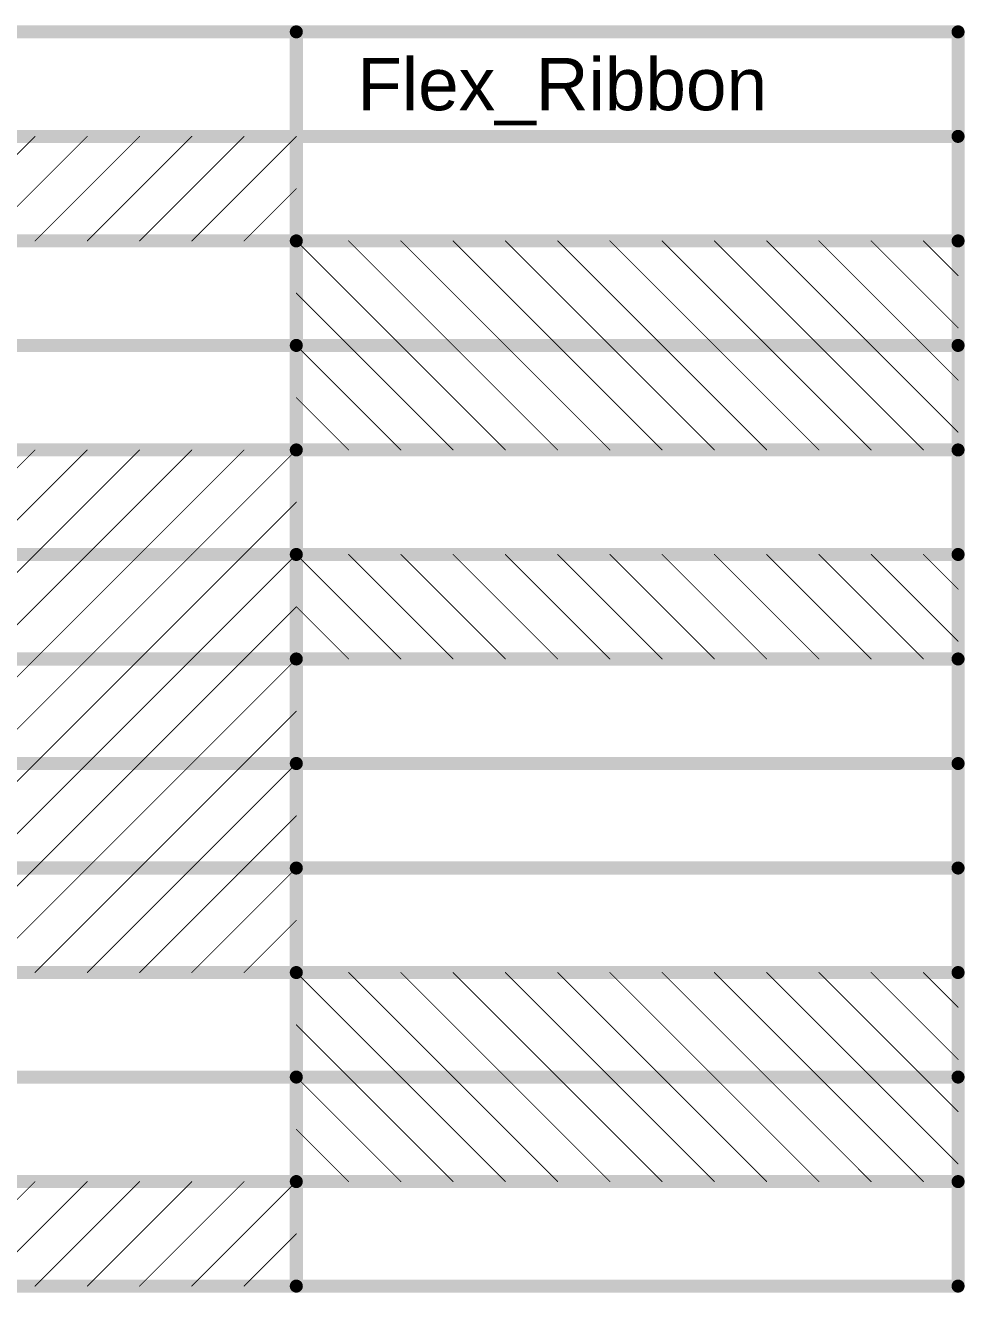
# Model space of a CAD drawing. Header units: inches. Extents: x -4.2 to 12.6, y -6.1 to 3.
# Drawn here: x 11.515 to 12.593, y 0.784 to 2.239 of the extents above; entities that cross this region are included whole.
import ezdxf

# ---------------------------------------------------------------- set-up
doc = ezdxf.new("R2010")
doc.units = ezdxf.units.IN
doc.header["$MEASUREMENT"] = 0
doc.layers.add('Dimension', color=6, linetype='Continuous')
doc.styles.add('Arial', font='', dxfattribs={"height": 0.2})
doc.styles.get('Arial').set_extended_font_data('Arial')

msp = doc.modelspace()

# ---------------------------------------------------------------- linework, layer by layer
at = {"layer": 'Dimension'}
for points, const_width in [([(6.6676, 2.2313), (12.586, 2.2313)], 0.015), ([(11.8262, 0.7913), (11.8262, 2.2313)], 0.015), ([(12.586, 0.7913), (12.586, 2.2313)], 0.015), ([(6.6676, 2.1113), (12.586, 2.1113)], 0.015), ([(11.4062, 1.9913), (11.5262, 2.1113)], 0.001), ([(11.4662, 1.9913), (11.5862, 2.1113)], 0.001), ([(11.5262, 1.9913), (11.6462, 2.1113)], 0.001), ([(11.5862, 1.9913), (11.7062, 2.1113)], 0.001), ([(11.6462, 1.9913), (11.7662, 2.1113)], 0.001), ([(11.7062, 1.9913), (11.8262, 2.1113)], 0.001), ([(11.7662, 1.9913), (11.8262, 2.0513)], 0.001), ([(10.8465, 1.9913), (11.8262, 1.9913)], 0.015), ([(11.8262, 1.9913), (12.586, 1.9913)], 0.015), ([(11.8262, 1.9913), (11.9462, 1.8713)], 0.001), ([(11.8862, 1.9913), (12.0062, 1.8713)], 0.001), ([(11.9462, 1.9913), (12.0662, 1.8713)], 0.001), ([(12.0062, 1.9913), (12.1262, 1.8713)], 0.001), ([(12.0662, 1.9913), (12.1862, 1.8713)], 0.001), ([(12.1262, 1.9913), (12.2462, 1.8713)], 0.001), ([(12.1862, 1.9913), (12.3062, 1.8713)], 0.001), ([(12.2462, 1.9913), (12.3662, 1.8713)], 0.001), ([(12.3062, 1.9913), (12.4262, 1.8713)], 0.001), ([(12.3662, 1.9913), (12.4862, 1.8713)], 0.001), ([(12.4262, 1.9913), (12.5462, 1.8713)], 0.001), ([(12.4862, 1.9913), (12.586, 1.8915)], 0.001), ([(12.5462, 1.9913), (12.586, 1.9515)], 0.001), ([(11.8262, 1.9313), (11.8862, 1.8713)], 0.001), ([(10.8465, 1.8713), (11.8262, 1.8713)], 0.015), ([(11.8262, 1.8713), (12.586, 1.8713)], 0.015), ([(11.8262, 1.8713), (11.9462, 1.7513)], 0.001), ([(11.8862, 1.8713), (12.0062, 1.7513)], 0.001), ([(11.9462, 1.8713), (12.0662, 1.7513)], 0.001), ([(12.0062, 1.8713), (12.1262, 1.7513)], 0.001), ([(12.0662, 1.8713), (12.1862, 1.7513)], 0.001), ([(12.1262, 1.8713), (12.2462, 1.7513)], 0.001), ([(12.1862, 1.8713), (12.3062, 1.7513)], 0.001), ([(12.2462, 1.8713), (12.3662, 1.7513)], 0.001), ([(12.3062, 1.8713), (12.4262, 1.7513)], 0.001), ([(12.3662, 1.8713), (12.4862, 1.7513)], 0.001), ([(12.4262, 1.8713), (12.5462, 1.7513)], 0.001), ([(12.4862, 1.8713), (12.586, 1.7715)], 0.001), ([(12.5462, 1.8713), (12.586, 1.8315)], 0.001), ([(11.8262, 1.8113), (11.8862, 1.7513)], 0.001), ([(10.8465, 1.7513), (11.8262, 1.7513)], 0.015), ([(11.4062, 1.6313), (11.5262, 1.7513)], 0.001), ([(11.4662, 1.6313), (11.5862, 1.7513)], 0.001), ([(11.5262, 1.6313), (11.6462, 1.7513)], 0.001), ([(11.5862, 1.6313), (11.7062, 1.7513)], 0.001), ([(11.6462, 1.6313), (11.7662, 1.7513)], 0.001), ([(11.7062, 1.6313), (11.8262, 1.7513)], 0.001), ([(11.8262, 1.7513), (12.586, 1.7513)], 0.015), ([(11.7662, 1.6313), (11.8262, 1.6913)], 0.001), ([(10.8465, 1.6313), (11.8262, 1.6313)], 0.015), ([(11.4062, 1.5113), (11.5262, 1.6313)], 0.001), ([(11.4662, 1.5113), (11.5862, 1.6313)], 0.001), ([(11.5262, 1.5113), (11.6462, 1.6313)], 0.001), ([(11.5862, 1.5113), (11.7062, 1.6313)], 0.001), ([(11.6462, 1.5113), (11.7662, 1.6313)], 0.001), ([(11.7062, 1.5113), (11.8262, 1.6313)], 0.001), ([(11.8262, 1.6313), (12.586, 1.6313)], 0.015), ([(11.8262, 1.6313), (11.9462, 1.5113)], 0.001), ([(11.8862, 1.6313), (12.0062, 1.5113)], 0.001), ([(11.9462, 1.6313), (12.0662, 1.5113)], 0.001), ([(12.0062, 1.6313), (12.1262, 1.5113)], 0.001), ([(12.0662, 1.6313), (12.1862, 1.5113)], 0.001), ([(12.1262, 1.6313), (12.2462, 1.5113)], 0.001), ([(12.1862, 1.6313), (12.3062, 1.5113)], 0.001), ([(12.2462, 1.6313), (12.3662, 1.5113)], 0.001), ([(12.3062, 1.6313), (12.4262, 1.5113)], 0.001), ([(12.3662, 1.6313), (12.4862, 1.5113)], 0.001), ([(12.4262, 1.6313), (12.5462, 1.5113)], 0.001), ([(12.4862, 1.6313), (12.586, 1.5315)], 0.001), ([(12.5462, 1.6313), (12.586, 1.5915)], 0.001), ([(11.7662, 1.5113), (11.8262, 1.5713)], 0.001), ([(11.8262, 1.5713), (11.8862, 1.5113)], 0.001), ([(10.8465, 1.5113), (11.8262, 1.5113)], 0.015), ([(11.8262, 1.5113), (12.586, 1.5113)], 0.015), ([(11.4062, 1.3913), (11.5262, 1.5113)], 0.001), ([(11.4662, 1.3913), (11.5862, 1.5113)], 0.001), ([(11.5262, 1.3913), (11.6462, 1.5113)], 0.001), ([(11.5862, 1.3913), (11.7062, 1.5113)], 0.001), ([(11.6462, 1.3913), (11.7662, 1.5113)], 0.001), ([(11.7062, 1.3913), (11.8262, 1.5113)], 0.001), ([(11.7662, 1.3913), (11.8262, 1.4513)], 0.001), ([(10.8465, 1.3913), (11.8262, 1.3913)], 0.015), ([(11.8262, 1.3913), (12.586, 1.3913)], 0.015), ([(11.4062, 1.2713), (11.5262, 1.3913)], 0.001), ([(11.4662, 1.2713), (11.5862, 1.3913)], 0.001), ([(11.5262, 1.2713), (11.6462, 1.3913)], 0.001), ([(11.5862, 1.2713), (11.7062, 1.3913)], 0.001), ([(11.6462, 1.2713), (11.7662, 1.3913)], 0.001), ([(11.7062, 1.2713), (11.8262, 1.3913)], 0.001), ([(11.7662, 1.2713), (11.8262, 1.3313)], 0.001), ([(10.8465, 1.2713), (11.8262, 1.2713)], 0.015), ([(11.4062, 1.1513), (11.5262, 1.2713)], 0.001), ([(11.4662, 1.1513), (11.5862, 1.2713)], 0.001), ([(11.5262, 1.1513), (11.6462, 1.2713)], 0.001), ([(11.5862, 1.1513), (11.7062, 1.2713)], 0.001), ([(11.6462, 1.1513), (11.7662, 1.2713)], 0.001), ([(11.7062, 1.1513), (11.8262, 1.2713)], 0.001), ([(11.8262, 1.2713), (12.586, 1.2713)], 0.015), ([(11.7662, 1.1513), (11.8262, 1.2113)], 0.001), ([(10.8465, 1.1513), (11.8262, 1.1513)], 0.015), ([(11.8262, 1.1513), (12.586, 1.1513)], 0.015), ([(11.8262, 1.1513), (11.9462, 1.0313)], 0.001), ([(11.8862, 1.1513), (12.0062, 1.0313)], 0.001), ([(11.9462, 1.1513), (12.0662, 1.0313)], 0.001), ([(12.0062, 1.1513), (12.1262, 1.0313)], 0.001), ([(12.0662, 1.1513), (12.1862, 1.0313)], 0.001), ([(12.1262, 1.1513), (12.2462, 1.0313)], 0.001), ([(12.1862, 1.1513), (12.3062, 1.0313)], 0.001), ([(12.2462, 1.1513), (12.3662, 1.0313)], 0.001), ([(12.3062, 1.1513), (12.4262, 1.0313)], 0.001), ([(12.3662, 1.1513), (12.4862, 1.0313)], 0.001), ([(12.4262, 1.1513), (12.5462, 1.0313)], 0.001), ([(12.4862, 1.1513), (12.586, 1.0515)], 0.001), ([(12.5462, 1.1513), (12.586, 1.1115)], 0.001), ([(11.8262, 1.0913), (11.8862, 1.0313)], 0.001), ([(10.8465, 1.0313), (11.8262, 1.0313)], 0.015), ([(11.8262, 1.0313), (12.586, 1.0313)], 0.015), ([(11.8262, 1.0313), (11.9462, 0.9113)], 0.001), ([(11.8862, 1.0313), (12.0062, 0.9113)], 0.001), ([(11.9462, 1.0313), (12.0662, 0.9113)], 0.001), ([(12.0062, 1.0313), (12.1262, 0.9113)], 0.001), ([(12.0662, 1.0313), (12.1862, 0.9113)], 0.001), ([(12.1262, 1.0313), (12.2462, 0.9113)], 0.001), ([(12.1862, 1.0313), (12.3062, 0.9113)], 0.001), ([(12.2462, 1.0313), (12.3662, 0.9113)], 0.001), ([(12.3062, 1.0313), (12.4262, 0.9113)], 0.001), ([(12.3662, 1.0313), (12.4862, 0.9113)], 0.001), ([(12.4262, 1.0313), (12.5462, 0.9113)], 0.001), ([(12.4862, 1.0313), (12.586, 0.9315)], 0.001), ([(12.5462, 1.0313), (12.586, 0.9915)], 0.001), ([(11.8262, 0.9713), (11.8862, 0.9113)], 0.001), ([(10.8465, 0.9113), (11.8262, 0.9113)], 0.015), ([(11.8262, 0.9113), (12.586, 0.9113)], 0.015), ([(11.4062, 0.7913), (11.5262, 0.9113)], 0.001), ([(11.4662, 0.7913), (11.5862, 0.9113)], 0.001), ([(11.5262, 0.7913), (11.6462, 0.9113)], 0.001), ([(11.5862, 0.7913), (11.7062, 0.9113)], 0.001), ([(11.6462, 0.7913), (11.7662, 0.9113)], 0.001), ([(11.7062, 0.7913), (11.8262, 0.9113)], 0.001), ([(11.7662, 0.7913), (11.8262, 0.8513)], 0.001), ([(10.8465, 0.7913), (11.8262, 0.7913)], 0.015), ([(11.8262, 0.7913), (12.586, 0.7913)], 0.015)]:
    msp.add_lwpolyline(points, dxfattribs=dict(at, const_width=const_width))
for points, const_width in [([(11.8224, 2.2313, 1), (11.8299, 2.2313, 1)], 0.0075), ([(12.5822, 2.2313, 1), (12.5897, 2.2313, 1)], 0.0075), ([(12.5822, 2.2313, 1), (12.5897, 2.2313, 1)], 0.0075), ([(11.5259, 2.1113, 1), (11.5264, 2.1113, 1)], 0.0005), ([(11.5859, 2.1113, 1), (11.5864, 2.1113, 1)], 0.0005), ([(11.6459, 2.1113, 1), (11.6464, 2.1113, 1)], 0.0005), ([(11.7059, 2.1113, 1), (11.7064, 2.1113, 1)], 0.0005), ([(11.7659, 2.1113, 1), (11.7664, 2.1113, 1)], 0.0005), ([(11.8259, 2.1113, 1), (11.8264, 2.1113, 1)], 0.0005), ([(12.5822, 2.1113, 1), (12.5897, 2.1113, 1)], 0.0075), ([(11.8259, 2.0513, 1), (11.8264, 2.0513, 1)], 0.0005), ([(11.8224, 1.9913, 1), (11.8299, 1.9913, 1)], 0.0075), ([(11.8224, 1.9913, 1), (11.8299, 1.9913, 1)], 0.0075), ([(12.5822, 1.9913, 1), (12.5897, 1.9913, 1)], 0.0075), ([(11.5259, 1.9913, 1), (11.5264, 1.9913, 1)], 0.0005), ([(11.5859, 1.9913, 1), (11.5864, 1.9913, 1)], 0.0005), ([(11.6459, 1.9913, 1), (11.6464, 1.9913, 1)], 0.0005), ([(11.7059, 1.9913, 1), (11.7064, 1.9913, 1)], 0.0005), ([(11.7659, 1.9913, 1), (11.7664, 1.9913, 1)], 0.0005), ([(11.8259, 1.9913, 1), (11.8264, 1.9913, 1)], 0.0005), ([(11.8859, 1.9913, 1), (11.8864, 1.9913, 1)], 0.0005), ([(11.9459, 1.9913, 1), (11.9464, 1.9913, 1)], 0.0005), ([(12.0059, 1.9913, 1), (12.0064, 1.9913, 1)], 0.0005), ([(12.0659, 1.9913, 1), (12.0664, 1.9913, 1)], 0.0005), ([(12.1259, 1.9913, 1), (12.1264, 1.9913, 1)], 0.0005), ([(12.1859, 1.9913, 1), (12.1864, 1.9913, 1)], 0.0005), ([(12.2459, 1.9913, 1), (12.2464, 1.9913, 1)], 0.0005), ([(12.3059, 1.9913, 1), (12.3064, 1.9913, 1)], 0.0005), ([(12.3659, 1.9913, 1), (12.3664, 1.9913, 1)], 0.0005), ([(12.4259, 1.9913, 1), (12.4264, 1.9913, 1)], 0.0005), ([(12.4859, 1.9913, 1), (12.4864, 1.9913, 1)], 0.0005), ([(12.5459, 1.9913, 1), (12.5464, 1.9913, 1)], 0.0005), ([(12.5857, 1.9515, 1), (12.5862, 1.9515, 1)], 0.0005), ([(11.8259, 1.9313, 1), (11.8264, 1.9313, 1)], 0.0005), ([(12.5857, 1.8915, 1), (12.5862, 1.8915, 1)], 0.0005), ([(11.8224, 1.8713, 1), (11.8299, 1.8713, 1)], 0.0075), ([(11.8224, 1.8713, 1), (11.8299, 1.8713, 1)], 0.0075), ([(12.5822, 1.8713, 1), (12.5897, 1.8713, 1)], 0.0075), ([(11.8259, 1.8713, 1), (11.8264, 1.8713, 1)], 0.0005), ([(11.8859, 1.8713, 1), (11.8864, 1.8713, 1)], 0.0005), ([(11.8859, 1.8713, 1), (11.8864, 1.8713, 1)], 0.0005), ([(11.9459, 1.8713, 1), (11.9464, 1.8713, 1)], 0.0005), ([(11.9459, 1.8713, 1), (11.9464, 1.8713, 1)], 0.0005), ([(12.0059, 1.8713, 1), (12.0064, 1.8713, 1)], 0.0005), ([(12.0059, 1.8713, 1), (12.0064, 1.8713, 1)], 0.0005), ([(12.0659, 1.8713, 1), (12.0664, 1.8713, 1)], 0.0005), ([(12.0659, 1.8713, 1), (12.0664, 1.8713, 1)], 0.0005), ([(12.1259, 1.8713, 1), (12.1264, 1.8713, 1)], 0.0005), ([(12.1259, 1.8713, 1), (12.1264, 1.8713, 1)], 0.0005), ([(12.1859, 1.8713, 1), (12.1864, 1.8713, 1)], 0.0005), ([(12.1859, 1.8713, 1), (12.1864, 1.8713, 1)], 0.0005), ([(12.2459, 1.8713, 1), (12.2464, 1.8713, 1)], 0.0005), ([(12.2459, 1.8713, 1), (12.2464, 1.8713, 1)], 0.0005), ([(12.3059, 1.8713, 1), (12.3064, 1.8713, 1)], 0.0005), ([(12.3059, 1.8713, 1), (12.3064, 1.8713, 1)], 0.0005), ([(12.3659, 1.8713, 1), (12.3664, 1.8713, 1)], 0.0005), ([(12.3659, 1.8713, 1), (12.3664, 1.8713, 1)], 0.0005), ([(12.4259, 1.8713, 1), (12.4264, 1.8713, 1)], 0.0005), ([(12.4259, 1.8713, 1), (12.4264, 1.8713, 1)], 0.0005), ([(12.4859, 1.8713, 1), (12.4864, 1.8713, 1)], 0.0005), ([(12.4859, 1.8713, 1), (12.4864, 1.8713, 1)], 0.0005), ([(12.5459, 1.8713, 1), (12.5464, 1.8713, 1)], 0.0005), ([(12.5459, 1.8713, 1), (12.5464, 1.8713, 1)], 0.0005), ([(12.5857, 1.8315, 1), (12.5862, 1.8315, 1)], 0.0005), ([(11.8259, 1.8113, 1), (11.8264, 1.8113, 1)], 0.0005), ([(12.5857, 1.7715, 1), (12.5862, 1.7715, 1)], 0.0005), ([(11.5259, 1.7513, 1), (11.5264, 1.7513, 1)], 0.0005), ([(11.5859, 1.7513, 1), (11.5864, 1.7513, 1)], 0.0005), ([(11.6459, 1.7513, 1), (11.6464, 1.7513, 1)], 0.0005), ([(11.7059, 1.7513, 1), (11.7064, 1.7513, 1)], 0.0005), ([(11.7659, 1.7513, 1), (11.7664, 1.7513, 1)], 0.0005), ([(11.8224, 1.7513, 1), (11.8299, 1.7513, 1)], 0.0075), ([(11.8224, 1.7513, 1), (11.8299, 1.7513, 1)], 0.0075), ([(11.8259, 1.7513, 1), (11.8264, 1.7513, 1)], 0.0005), ([(11.8859, 1.7513, 1), (11.8864, 1.7513, 1)], 0.0005), ([(11.9459, 1.7513, 1), (11.9464, 1.7513, 1)], 0.0005), ([(12.0059, 1.7513, 1), (12.0064, 1.7513, 1)], 0.0005), ([(12.0659, 1.7513, 1), (12.0664, 1.7513, 1)], 0.0005), ([(12.1259, 1.7513, 1), (12.1264, 1.7513, 1)], 0.0005), ([(12.1859, 1.7513, 1), (12.1864, 1.7513, 1)], 0.0005), ([(12.2459, 1.7513, 1), (12.2464, 1.7513, 1)], 0.0005), ([(12.3059, 1.7513, 1), (12.3064, 1.7513, 1)], 0.0005), ([(12.3659, 1.7513, 1), (12.3664, 1.7513, 1)], 0.0005), ([(12.4259, 1.7513, 1), (12.4264, 1.7513, 1)], 0.0005), ([(12.4859, 1.7513, 1), (12.4864, 1.7513, 1)], 0.0005), ([(12.5459, 1.7513, 1), (12.5464, 1.7513, 1)], 0.0005), ([(12.5822, 1.7513, 1), (12.5897, 1.7513, 1)], 0.0075), ([(11.8259, 1.6913, 1), (11.8264, 1.6913, 1)], 0.0005), ([(11.5259, 1.6313, 1), (11.5264, 1.6313, 1)], 0.0005), ([(11.5259, 1.6313, 1), (11.5264, 1.6313, 1)], 0.0005), ([(11.5859, 1.6313, 1), (11.5864, 1.6313, 1)], 0.0005), ([(11.5859, 1.6313, 1), (11.5864, 1.6313, 1)], 0.0005), ([(11.6459, 1.6313, 1), (11.6464, 1.6313, 1)], 0.0005), ([(11.6459, 1.6313, 1), (11.6464, 1.6313, 1)], 0.0005), ([(11.7059, 1.6313, 1), (11.7064, 1.6313, 1)], 0.0005), ([(11.7059, 1.6313, 1), (11.7064, 1.6313, 1)], 0.0005), ([(11.7659, 1.6313, 1), (11.7664, 1.6313, 1)], 0.0005), ([(11.7659, 1.6313, 1), (11.7664, 1.6313, 1)], 0.0005), ([(11.8224, 1.6313, 1), (11.8299, 1.6313, 1)], 0.0075), ([(11.8224, 1.6313, 1), (11.8299, 1.6313, 1)], 0.0075), ([(11.8259, 1.6313, 1), (11.8264, 1.6313, 1)], 0.0005), ([(11.8259, 1.6313, 1), (11.8264, 1.6313, 1)], 0.0005), ([(11.8859, 1.6313, 1), (11.8864, 1.6313, 1)], 0.0005), ([(11.9459, 1.6313, 1), (11.9464, 1.6313, 1)], 0.0005), ([(12.0059, 1.6313, 1), (12.0064, 1.6313, 1)], 0.0005), ([(12.0659, 1.6313, 1), (12.0664, 1.6313, 1)], 0.0005), ([(12.1259, 1.6313, 1), (12.1264, 1.6313, 1)], 0.0005), ([(12.1859, 1.6313, 1), (12.1864, 1.6313, 1)], 0.0005), ([(12.2459, 1.6313, 1), (12.2464, 1.6313, 1)], 0.0005), ([(12.3059, 1.6313, 1), (12.3064, 1.6313, 1)], 0.0005), ([(12.3659, 1.6313, 1), (12.3664, 1.6313, 1)], 0.0005), ([(12.4259, 1.6313, 1), (12.4264, 1.6313, 1)], 0.0005), ([(12.4859, 1.6313, 1), (12.4864, 1.6313, 1)], 0.0005), ([(12.5459, 1.6313, 1), (12.5464, 1.6313, 1)], 0.0005), ([(12.5822, 1.6313, 1), (12.5897, 1.6313, 1)], 0.0075), ([(12.5857, 1.5915, 1), (12.5862, 1.5915, 1)], 0.0005), ([(11.8259, 1.5713, 1), (11.8264, 1.5713, 1)], 0.0005), ([(11.8259, 1.5713, 1), (11.8264, 1.5713, 1)], 0.0005), ([(12.5857, 1.5315, 1), (12.5862, 1.5315, 1)], 0.0005), ([(11.8224, 1.5113, 1), (11.8299, 1.5113, 1)], 0.0075), ([(11.8224, 1.5113, 1), (11.8299, 1.5113, 1)], 0.0075), ([(12.5822, 1.5113, 1), (12.5897, 1.5113, 1)], 0.0075), ([(11.5259, 1.5113, 1), (11.5264, 1.5113, 1)], 0.0005), ([(11.5259, 1.5113, 1), (11.5264, 1.5113, 1)], 0.0005), ([(11.5859, 1.5113, 1), (11.5864, 1.5113, 1)], 0.0005), ([(11.5859, 1.5113, 1), (11.5864, 1.5113, 1)], 0.0005), ([(11.6459, 1.5113, 1), (11.6464, 1.5113, 1)], 0.0005), ([(11.6459, 1.5113, 1), (11.6464, 1.5113, 1)], 0.0005), ([(11.7059, 1.5113, 1), (11.7064, 1.5113, 1)], 0.0005), ([(11.7059, 1.5113, 1), (11.7064, 1.5113, 1)], 0.0005), ([(11.7659, 1.5113, 1), (11.7664, 1.5113, 1)], 0.0005), ([(11.7659, 1.5113, 1), (11.7664, 1.5113, 1)], 0.0005), ([(11.8259, 1.5113, 1), (11.8264, 1.5113, 1)], 0.0005), ([(11.8859, 1.5113, 1), (11.8864, 1.5113, 1)], 0.0005), ([(11.9459, 1.5113, 1), (11.9464, 1.5113, 1)], 0.0005), ([(12.0059, 1.5113, 1), (12.0064, 1.5113, 1)], 0.0005), ([(12.0659, 1.5113, 1), (12.0664, 1.5113, 1)], 0.0005), ([(12.1259, 1.5113, 1), (12.1264, 1.5113, 1)], 0.0005), ([(12.1859, 1.5113, 1), (12.1864, 1.5113, 1)], 0.0005), ([(12.2459, 1.5113, 1), (12.2464, 1.5113, 1)], 0.0005), ([(12.3059, 1.5113, 1), (12.3064, 1.5113, 1)], 0.0005), ([(12.3659, 1.5113, 1), (12.3664, 1.5113, 1)], 0.0005), ([(12.4259, 1.5113, 1), (12.4264, 1.5113, 1)], 0.0005), ([(12.4859, 1.5113, 1), (12.4864, 1.5113, 1)], 0.0005), ([(12.5459, 1.5113, 1), (12.5464, 1.5113, 1)], 0.0005), ([(11.8259, 1.4513, 1), (11.8264, 1.4513, 1)], 0.0005), ([(11.8224, 1.3913, 1), (11.8299, 1.3913, 1)], 0.0075), ([(11.8224, 1.3913, 1), (11.8299, 1.3913, 1)], 0.0075), ([(12.5822, 1.3913, 1), (12.5897, 1.3913, 1)], 0.0075), ([(11.5259, 1.3913, 1), (11.5264, 1.3913, 1)], 0.0005), ([(11.5259, 1.3913, 1), (11.5264, 1.3913, 1)], 0.0005), ([(11.5859, 1.3913, 1), (11.5864, 1.3913, 1)], 0.0005), ([(11.5859, 1.3913, 1), (11.5864, 1.3913, 1)], 0.0005), ([(11.6459, 1.3913, 1), (11.6464, 1.3913, 1)], 0.0005), ([(11.6459, 1.3913, 1), (11.6464, 1.3913, 1)], 0.0005), ([(11.7059, 1.3913, 1), (11.7064, 1.3913, 1)], 0.0005), ([(11.7059, 1.3913, 1), (11.7064, 1.3913, 1)], 0.0005), ([(11.7659, 1.3913, 1), (11.7664, 1.3913, 1)], 0.0005), ([(11.7659, 1.3913, 1), (11.7664, 1.3913, 1)], 0.0005), ([(11.8259, 1.3913, 1), (11.8264, 1.3913, 1)], 0.0005), ([(11.8259, 1.3313, 1), (11.8264, 1.3313, 1)], 0.0005), ([(11.5259, 1.2713, 1), (11.5264, 1.2713, 1)], 0.0005), ([(11.5259, 1.2713, 1), (11.5264, 1.2713, 1)], 0.0005), ([(11.5859, 1.2713, 1), (11.5864, 1.2713, 1)], 0.0005), ([(11.5859, 1.2713, 1), (11.5864, 1.2713, 1)], 0.0005), ([(11.6459, 1.2713, 1), (11.6464, 1.2713, 1)], 0.0005), ([(11.6459, 1.2713, 1), (11.6464, 1.2713, 1)], 0.0005), ([(11.7059, 1.2713, 1), (11.7064, 1.2713, 1)], 0.0005), ([(11.7059, 1.2713, 1), (11.7064, 1.2713, 1)], 0.0005), ([(11.7659, 1.2713, 1), (11.7664, 1.2713, 1)], 0.0005), ([(11.7659, 1.2713, 1), (11.7664, 1.2713, 1)], 0.0005), ([(11.8224, 1.2713, 1), (11.8299, 1.2713, 1)], 0.0075), ([(11.8224, 1.2713, 1), (11.8299, 1.2713, 1)], 0.0075), ([(11.8259, 1.2713, 1), (11.8264, 1.2713, 1)], 0.0005), ([(12.5822, 1.2713, 1), (12.5897, 1.2713, 1)], 0.0075), ([(11.8259, 1.2113, 1), (11.8264, 1.2113, 1)], 0.0005), ([(11.5259, 1.1513, 1), (11.5264, 1.1513, 1)], 0.0005), ([(11.5859, 1.1513, 1), (11.5864, 1.1513, 1)], 0.0005), ([(11.6459, 1.1513, 1), (11.6464, 1.1513, 1)], 0.0005), ([(11.7059, 1.1513, 1), (11.7064, 1.1513, 1)], 0.0005), ([(11.7659, 1.1513, 1), (11.7664, 1.1513, 1)], 0.0005), ([(11.8224, 1.1513, 1), (11.8299, 1.1513, 1)], 0.0075), ([(11.8224, 1.1513, 1), (11.8299, 1.1513, 1)], 0.0075), ([(11.8259, 1.1513, 1), (11.8264, 1.1513, 1)], 0.0005), ([(11.8859, 1.1513, 1), (11.8864, 1.1513, 1)], 0.0005), ([(11.9459, 1.1513, 1), (11.9464, 1.1513, 1)], 0.0005), ([(12.0059, 1.1513, 1), (12.0064, 1.1513, 1)], 0.0005), ([(12.0659, 1.1513, 1), (12.0664, 1.1513, 1)], 0.0005), ([(12.1259, 1.1513, 1), (12.1264, 1.1513, 1)], 0.0005), ([(12.1859, 1.1513, 1), (12.1864, 1.1513, 1)], 0.0005), ([(12.2459, 1.1513, 1), (12.2464, 1.1513, 1)], 0.0005), ([(12.3059, 1.1513, 1), (12.3064, 1.1513, 1)], 0.0005), ([(12.3659, 1.1513, 1), (12.3664, 1.1513, 1)], 0.0005), ([(12.4259, 1.1513, 1), (12.4264, 1.1513, 1)], 0.0005), ([(12.4859, 1.1513, 1), (12.4864, 1.1513, 1)], 0.0005), ([(12.5459, 1.1513, 1), (12.5464, 1.1513, 1)], 0.0005), ([(12.5822, 1.1513, 1), (12.5897, 1.1513, 1)], 0.0075), ([(12.5857, 1.1115, 1), (12.5862, 1.1115, 1)], 0.0005), ([(11.8259, 1.0913, 1), (11.8264, 1.0913, 1)], 0.0005), ([(12.5857, 1.0515, 1), (12.5862, 1.0515, 1)], 0.0005), ([(11.8224, 1.0313, 1), (11.8299, 1.0313, 1)], 0.0075), ([(11.8224, 1.0313, 1), (11.8299, 1.0313, 1)], 0.0075), ([(12.5822, 1.0313, 1), (12.5897, 1.0313, 1)], 0.0075), ([(11.8259, 1.0313, 1), (11.8264, 1.0313, 1)], 0.0005), ([(11.8859, 1.0313, 1), (11.8864, 1.0313, 1)], 0.0005), ([(11.8859, 1.0313, 1), (11.8864, 1.0313, 1)], 0.0005), ([(11.9459, 1.0313, 1), (11.9464, 1.0313, 1)], 0.0005), ([(11.9459, 1.0313, 1), (11.9464, 1.0313, 1)], 0.0005), ([(12.0059, 1.0313, 1), (12.0064, 1.0313, 1)], 0.0005), ([(12.0059, 1.0313, 1), (12.0064, 1.0313, 1)], 0.0005), ([(12.0659, 1.0313, 1), (12.0664, 1.0313, 1)], 0.0005), ([(12.0659, 1.0313, 1), (12.0664, 1.0313, 1)], 0.0005), ([(12.1259, 1.0313, 1), (12.1264, 1.0313, 1)], 0.0005), ([(12.1259, 1.0313, 1), (12.1264, 1.0313, 1)], 0.0005), ([(12.1859, 1.0313, 1), (12.1864, 1.0313, 1)], 0.0005), ([(12.1859, 1.0313, 1), (12.1864, 1.0313, 1)], 0.0005), ([(12.2459, 1.0313, 1), (12.2464, 1.0313, 1)], 0.0005), ([(12.2459, 1.0313, 1), (12.2464, 1.0313, 1)], 0.0005), ([(12.3059, 1.0313, 1), (12.3064, 1.0313, 1)], 0.0005), ([(12.3059, 1.0313, 1), (12.3064, 1.0313, 1)], 0.0005), ([(12.3659, 1.0313, 1), (12.3664, 1.0313, 1)], 0.0005), ([(12.3659, 1.0313, 1), (12.3664, 1.0313, 1)], 0.0005), ([(12.4259, 1.0313, 1), (12.4264, 1.0313, 1)], 0.0005), ([(12.4259, 1.0313, 1), (12.4264, 1.0313, 1)], 0.0005), ([(12.4859, 1.0313, 1), (12.4864, 1.0313, 1)], 0.0005), ([(12.4859, 1.0313, 1), (12.4864, 1.0313, 1)], 0.0005), ([(12.5459, 1.0313, 1), (12.5464, 1.0313, 1)], 0.0005), ([(12.5459, 1.0313, 1), (12.5464, 1.0313, 1)], 0.0005), ([(12.5857, 0.9915, 1), (12.5862, 0.9915, 1)], 0.0005), ([(11.8259, 0.9713, 1), (11.8264, 0.9713, 1)], 0.0005), ([(12.5857, 0.9315, 1), (12.5862, 0.9315, 1)], 0.0005), ([(11.8224, 0.9113, 1), (11.8299, 0.9113, 1)], 0.0075), ([(11.8224, 0.9113, 1), (11.8299, 0.9113, 1)], 0.0075), ([(12.5822, 0.9113, 1), (12.5897, 0.9113, 1)], 0.0075), ([(11.5259, 0.9113, 1), (11.5264, 0.9113, 1)], 0.0005), ([(11.5859, 0.9113, 1), (11.5864, 0.9113, 1)], 0.0005), ([(11.6459, 0.9113, 1), (11.6464, 0.9113, 1)], 0.0005), ([(11.7059, 0.9113, 1), (11.7064, 0.9113, 1)], 0.0005), ([(11.7659, 0.9113, 1), (11.7664, 0.9113, 1)], 0.0005), ([(11.8259, 0.9113, 1), (11.8264, 0.9113, 1)], 0.0005), ([(11.8859, 0.9113, 1), (11.8864, 0.9113, 1)], 0.0005), ([(11.9459, 0.9113, 1), (11.9464, 0.9113, 1)], 0.0005), ([(12.0059, 0.9113, 1), (12.0064, 0.9113, 1)], 0.0005), ([(12.0659, 0.9113, 1), (12.0664, 0.9113, 1)], 0.0005), ([(12.1259, 0.9113, 1), (12.1264, 0.9113, 1)], 0.0005), ([(12.1859, 0.9113, 1), (12.1864, 0.9113, 1)], 0.0005), ([(12.2459, 0.9113, 1), (12.2464, 0.9113, 1)], 0.0005), ([(12.3059, 0.9113, 1), (12.3064, 0.9113, 1)], 0.0005), ([(12.3659, 0.9113, 1), (12.3664, 0.9113, 1)], 0.0005), ([(12.4259, 0.9113, 1), (12.4264, 0.9113, 1)], 0.0005), ([(12.4859, 0.9113, 1), (12.4864, 0.9113, 1)], 0.0005), ([(12.5459, 0.9113, 1), (12.5464, 0.9113, 1)], 0.0005), ([(11.8259, 0.8513, 1), (11.8264, 0.8513, 1)], 0.0005), ([(11.5259, 0.7913, 1), (11.5264, 0.7913, 1)], 0.0005), ([(11.5859, 0.7913, 1), (11.5864, 0.7913, 1)], 0.0005), ([(11.6459, 0.7913, 1), (11.6464, 0.7913, 1)], 0.0005), ([(11.7059, 0.7913, 1), (11.7064, 0.7913, 1)], 0.0005), ([(11.7659, 0.7913, 1), (11.7664, 0.7913, 1)], 0.0005), ([(11.8224, 0.7913, 1), (11.8299, 0.7913, 1)], 0.0075), ([(11.8224, 0.7913, 1), (11.8299, 0.7913, 1)], 0.0075), ([(11.8224, 0.7913, 1), (11.8299, 0.7913, 1)], 0.0075), ([(12.5822, 0.7913, 1), (12.5897, 0.7913, 1)], 0.0075), ([(12.5822, 0.7913, 1), (12.5897, 0.7913, 1)], 0.0075)]:
    msp.add_lwpolyline(points, format="xyb", close=True, dxfattribs=dict(at, const_width=const_width))

# ---------------------------------------------------------------- texts
at = {"layer": 'Dimension', "style": 'Arial'}
msp.add_text('Flex_Ribbon', height=0.06, dxfattribs=at).set_placement((11.8962, 2.1413))

doc.saveas('drawing.dxf')
